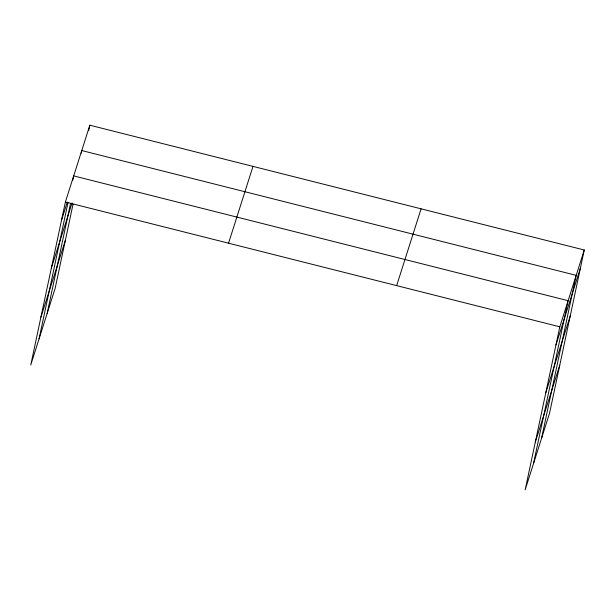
<?xml version="1.0" encoding="UTF-8"?>
<svg xmlns="http://www.w3.org/2000/svg" width="615" height="615" viewBox="0 0 615 615"><rect width="100%" height="100%" fill="white"/><g stroke="black" fill="none" stroke-linecap="round" stroke-linejoin="round"><path stroke-width="0.92" d="M584.25 250.005L559.811 326.811L525.172 489.794L549.61 412.988L584.25 250.005L89.828 125.206L65.39 202.012L30.75 364.995L55.189 288.189L73.047 204.172M39.06 338.88L68.042 202.512M72.739 180.441L73.7 175.898L568.122 300.697L533.482 463.679M47.124 313.535L70.533 203.396M81.188 153.281L81.764 150.552L576.186 275.351L541.546 438.334M88.668 130.657L89.828 125.206M61.531 220.193L67.258 202.181M51.376 267.979L72.063 202.935M40.905 317.209L65.344 240.404M228.549 243.194L252.988 166.388M396.652 285.629L421.091 208.823M555.952 344.984L580.383 268.178M545.789 392.77L570.228 315.964M535.327 442.008L559.765 365.202M65.39 202.012L559.811 326.811"/></g></svg>
